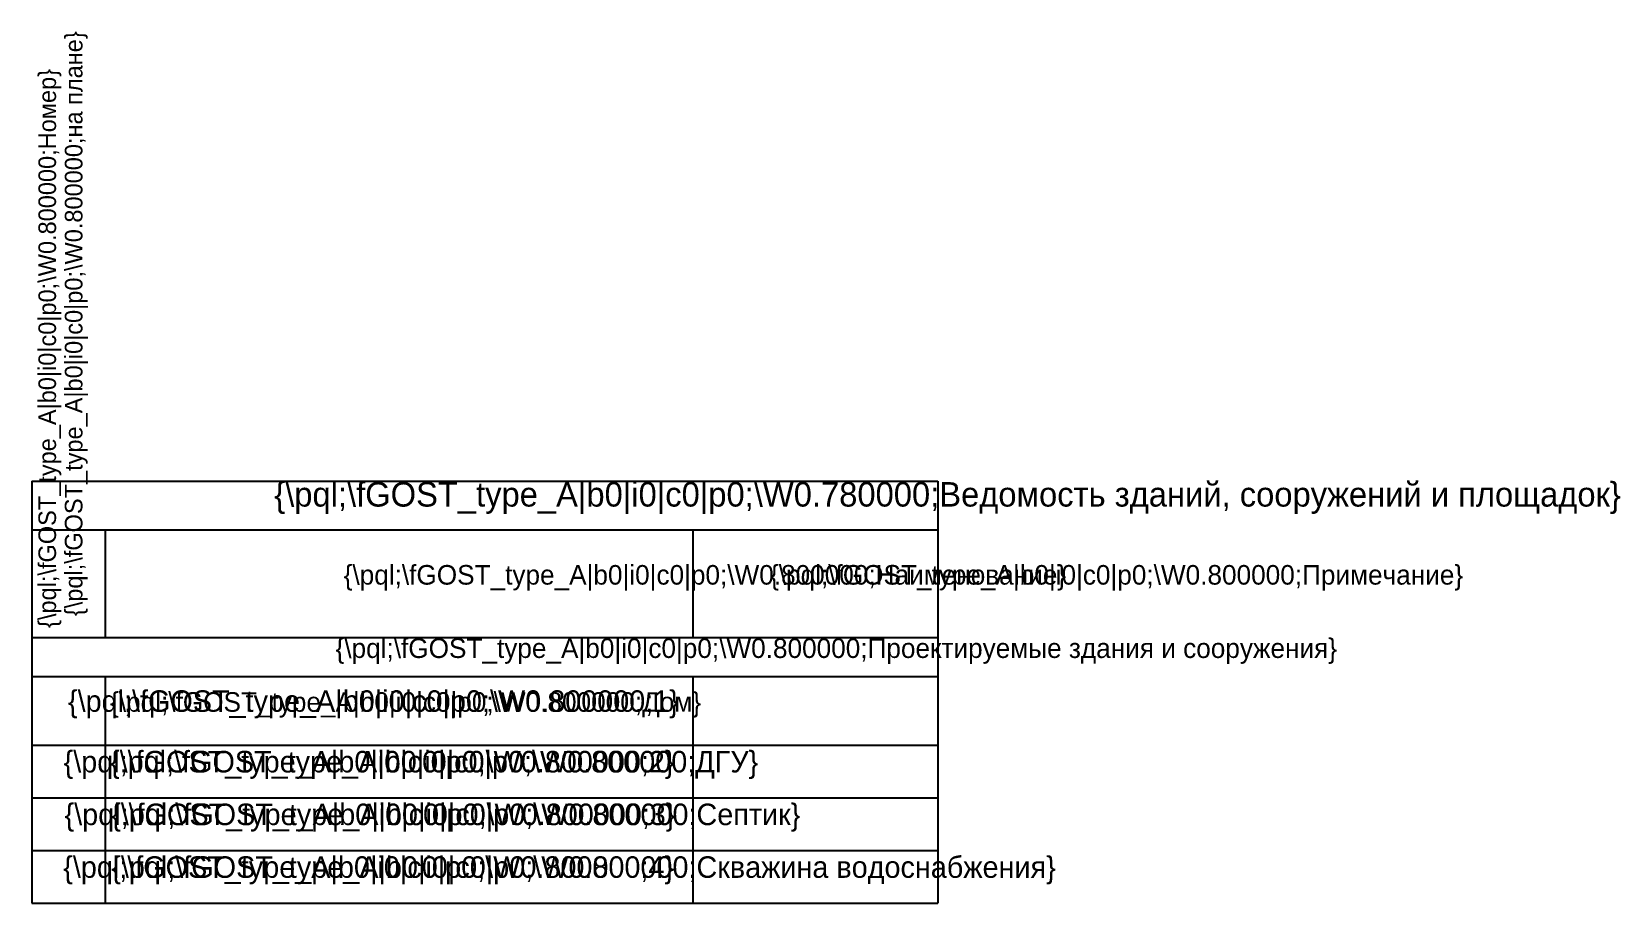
# Model space of a CAD drawing. Extents: x -38123668 to 659, y -20516730 to 292.
# Drawn here: x -37174101 to -37011766, y -20460754 to -20371658 of the extents above.
import ezdxf
from ezdxf.enums import TextEntityAlignment as Align

# ---------------------------------------------------------------- set-up
doc = ezdxf.new("R2010")
doc.units = 0
for name, color, linetype in [('ГП_Таблицы_Ном._пера__7', 7, 'CONTINUOUS'), ('Новый_ГП_Таблицы_Ном._пера__13', 255, 'CONTINUOUS'), ('Новый_ГП_Таблицы_Ном._пера__7', 7, 'CONTINUOUS')]:
    doc.layers.add(name, color=color, linetype=linetype)
doc.styles.add('СГЕНЕРИР_СТИЛЬ_7', font='СГЕНЕРИР_СТИЛЬ_7')
doc.styles.add('СГЕНЕРИР_СТИЛЬ_8', font='СГЕНЕРИР_СТИЛЬ_8')

msp = doc.modelspace()

# ---------------------------------------------------------------- linework, layer by layer
at = {"layer": 'ГП_Таблицы_Ном._пера__7', "color": 7, "linetype": 'CONTINUOUS'}
for p, q in [((-37174101, -20417590), (-37081501, -20417590)), ((-37081501, -20417590), (-37081501, -20422590))]:
    msp.add_line(p, q, dxfattribs=at)
at = {"layer": 'Новый_ГП_Таблицы_Ном._пера__13', "color": 255, "linetype": 'CONTINUOUS'}
msp.add_line((-37081501, -20417590), (-37081501, -20422590), dxfattribs=at)
at = {"layer": 'Новый_ГП_Таблицы_Ном._пера__7', "color": 7, "linetype": 'CONTINUOUS'}
for p, q in [((-37174101, -20417590), (-37174101, -20422590)), ((-37174101, -20422590), (-37174101, -20460754)), ((-37174101, -20422590), (-37081501, -20422590)), ((-37166601, -20422590), (-37166601, -20433590)), ((-37106551, -20422590), (-37106551, -20433590)), ((-37081501, -20422590), (-37081501, -20460754)), ((-37174101, -20433590), (-37081501, -20433590)), ((-37174101, -20437590), (-37081501, -20437590)), ((-37166601, -20437590), (-37166601, -20460754)), ((-37106551, -20437590), (-37106551, -20460754)), ((-37174101, -20444590), (-37081501, -20444590)), ((-37174101, -20449978), (-37081501, -20449978)), ((-37174101, -20455366), (-37081501, -20455366)), ((-37174101, -20460754), (-37081501, -20460754))]:
    msp.add_line(p, q, dxfattribs=at)

# ---------------------------------------------------------------- texts
at = {"layer": 'Новый_ГП_Таблицы_Ном._пера__7', "color": 7, "linetype": 'CONTINUOUS', "style": 'СГЕНЕРИР_СТИЛЬ_8'}
for s, p in [('{\\pql;\\fGOST_type_A|b0|i0|c0|p0;\\W0.800000;на плане}', (-37169822, -20431402)), ('{\\pql;\\fGOST_type_A|b0|i0|c0|p0;\\W0.800000;Номер}', (-37172522, -20432609))]:
    msp.add_text(s, height=1800, rotation=90, dxfattribs=at).set_placement(p, align=Align.MIDDLE_LEFT)
at = {"layer": 'Новый_ГП_Таблицы_Ном._пера__7', "color": 7, "linetype": 'CONTINUOUS'}
for s, height, style, p in [('{\\pql;\\fGOST_type_A|b0|i0|c0|p0;\\W0.780000;Ведомость зданий, сооружений и площадок}', 2500, 'СГЕНЕРИР_СТИЛЬ_7', (-37149321, -20418951)), ('{\\pql;\\fGOST_type_A|b0|i0|c0|p0;\\W0.800000;Наименование}', 2000, 'СГЕНЕРИР_СТИЛЬ_8', (-37142226, -20427179)), ('{\\pql;\\fGOST_type_A|b0|i0|c0|p0;\\W0.800000;Примечание}', 2000, 'СГЕНЕРИР_СТИЛЬ_8', (-37098652, -20427179)), ('{\\pql;\\fGOST_type_A|b0|i0|c0|p0;\\W0.800000;Проектируемые здания и сооружения}', 2000, 'СГЕНЕРИР_СТИЛЬ_8', (-37143056, -20434679)), ('{\\pql;\\fGOST_type_A|b0|i0|c0|p0;\\W0.800000;1}', 2200, 'СГЕНЕРИР_СТИЛЬ_8', (-37170398, -20440087)), ('{\\pql;\\fGOST_type_A|b0|i0|c0|p0;\\W0.800000;Дом}', 2000, 'СГЕНЕРИР_СТИЛЬ_8', (-37166101, -20440179)), ('{\\pql;\\fGOST_type_A|b0|i0|c0|p0;\\W0.800000;2}', 2200, 'СГЕНЕРИР_СТИЛЬ_8', (-37170845, -20446281)), ('{\\pql;\\fGOST_type_A|b0|i0|c0|p0;\\W0.800000;ДГУ}', 2200, 'СГЕНЕРИР_СТИЛЬ_8', (-37166101, -20446281)), ('{\\pql;\\fGOST_type_A|b0|i0|c0|p0;\\W0.800000;3}', 2200, 'СГЕНЕРИР_СТИЛЬ_8', (-37170750, -20451669)), ('{\\pql;\\fGOST_type_A|b0|i0|c0|p0;\\W0.800000;Септик}', 2200, 'СГЕНЕРИР_СТИЛЬ_8', (-37165978, -20451669)), ('{\\pql;\\fGOST_type_A|b0|i0|c0|p0;\\W0.800000;4}', 2200, 'СГЕНЕРИР_СТИЛЬ_8', (-37170885, -20457057)), ('{\\pql;\\fGOST_type_A|b0|i0|c0|p0;\\W0.800000;Скважина водоснабжения}', 2200, 'СГЕНЕРИР_СТИЛЬ_8', (-37165978, -20457057))]:
    msp.add_text(s, height=height, dxfattribs=dict(at, style=style)).set_placement(p, align=Align.MIDDLE_LEFT)

doc.saveas('drawing.dxf')
